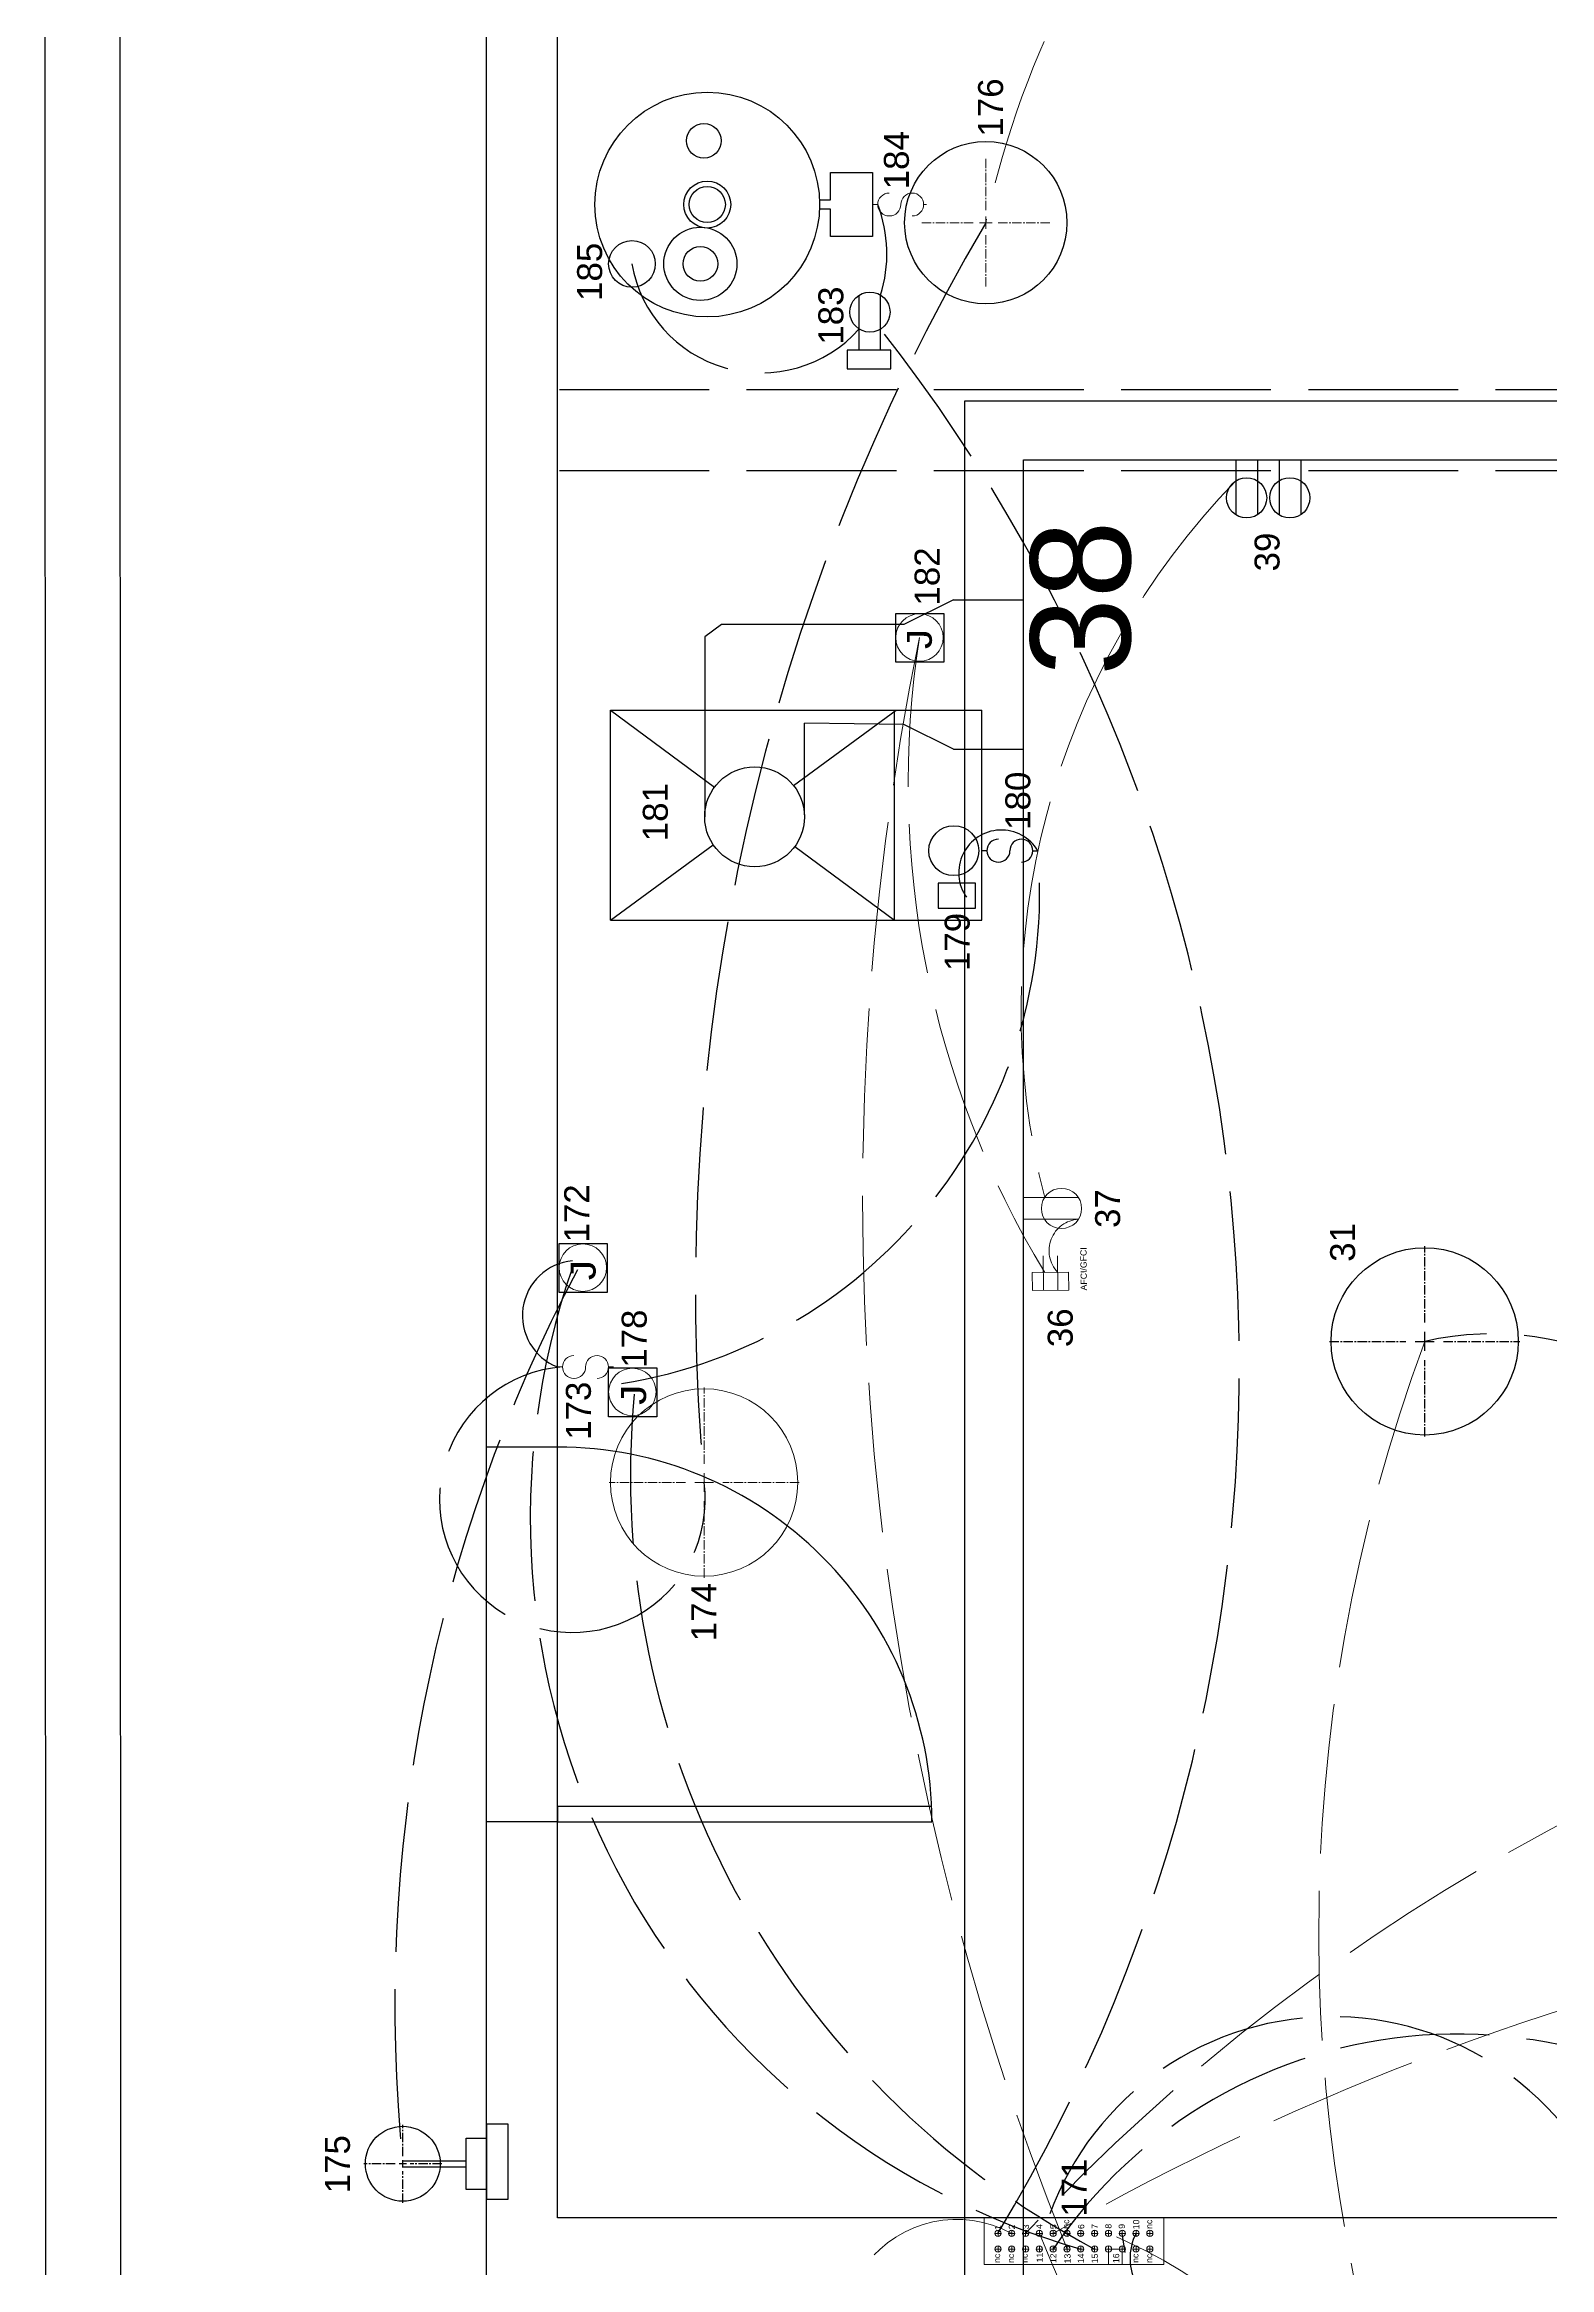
# Model space of a CAD drawing. Header units: inches. Extents: x -601 to 289, y 0 to 495.
# Drawn here: x -600.5 to -480, y 211.3 to 389.3 of the extents above; entities that cross this region are included whole.
import ezdxf

# ---------------------------------------------------------------- set-up
doc = ezdxf.new("R2010")
doc.units = ezdxf.units.IN
doc.header["$MEASUREMENT"] = 0
doc.linetypes.add('ACAD_ISO02W100', pattern=[15, 12, -3])
doc.linetypes.add('CENTER2', pattern=[1.125, 0.75, -0.125, 0.125, -0.125])
doc.layers.get('0').update_dxf_attribs({"color": 1, "lineweight": 9})
for name, color, linetype, lineweight in [('00-page-edge', 7, 'Continuous', 9), ('A101-Floorplan-1st-floor', 7, 'Continuous', 9), ('A201-Floorplan-2nd-floor', 7, 'Continuous', 9), ('E101-Electrical-1st-floor', 7, 'Continuous', 9), ('E201-Electrical-2nd-floor', 7, 'Continuous', 9)]:
    doc.layers.add(name, color=color, linetype=linetype, lineweight=lineweight)
doc.styles.add('Reg', font='Courier New.ttf', dxfattribs={"height": 1})
doc.styles.add('Small', font='Arial.ttf', dxfattribs={"height": 0.5})
doc.styles.get("Standard").update_dxf_attribs({"font": 'Arial.ttf', "height": 2})

# ---------------------------------------------------------------- blocks, each defined once
blk = doc.blocks.new('garage-door-exit-to-trailer')
at = {"layer": 'A101-Floorplan-1st-floor', "lineweight": 30}
for p, q in [((0, 0), (0, -30)), ((1.25, 0), (0, 0)), ((1.25, 0), (1.25, -29.97))]:
    blk.add_line(p, q, dxfattribs=at)
blk.add_arc((0, 0), 30, 270, 0, dxfattribs=at)
blk = doc.blocks.new('L1-switch-173')
at = {"layer": 'E101-Electrical-1st-floor'}
for p, q in [((0, -0.41, -43), (0, 0, -43)), ((0, -4.08, -43), (0, -4.49, -43))]:
    blk.add_line(p, q, dxfattribs=at)
for centre, start, end in [((0, -1.32, -43), 0, 180), ((0, -1.34, -43), 180, 270), ((0, -3.17, -43), 180, 90)]:
    blk.add_arc(centre, 0.916, start, end, dxfattribs=at)
blk = doc.blocks.new('outdoor-led-175')
at = {"layer": 'E101-Electrical-1st-floor', "linetype": 'CENTER2', "lineweight": 30}
for p, q in [((0, 7.3, -104.62), (0, 9.82, -104.62)), ((-3.12, 6.7, -104.62), (-0.6, 6.7, -104.62)), ((0, 3.58, -104.62), (0, 6.1, -104.62)), ((0.6, 6.7, -104.62), (3.12, 6.7, -104.62))]:
    blk.add_line(p, q, dxfattribs=at)
at = {"layer": 'E101-Electrical-1st-floor', "linetype": 'Continuous', "lineweight": 30}
for p, q in [((-0.3, 6.7, -104.62), (0.3, 6.7, -104.62)), ((0, 6.4, -104.62), (0, 7, -104.62))]:
    blk.add_line(p, q, dxfattribs=at)
at = {"layer": 'E101-Electrical-1st-floor', "lineweight": 30}
for p, q in [((-0.25, 6.7, -104.62), (-0.25, 1.62, -104.62)), ((0.25, 6.7, -104.62), (0.25, 1.62, -104.62)), ((-2.82, 0, -104.62), (-2.82, -1.75, -104.62)), ((3.18, 0, -104.62), (-2.82, 0, -104.62)), ((-2.06, 0, -104.62), (-2.06, 1.62, -104.62)), ((-2.06, 1.62, -104.62), (2.06, 1.62, -104.62)), ((2.06, 0, -104.62), (-2.06, 0, -104.62)), ((2.06, 1.62, -104.62), (2.06, 0, -104.62)), ((3.18, -1.75, -104.62), (3.18, 0, -104.62)), ((-2.82, -1.75, -104.62), (3.18, -1.75, -104.62))]:
    blk.add_line(p, q, dxfattribs=at)
blk.add_circle((0, 6.7, -104.62), 3, dxfattribs=at)
blk = doc.blocks.new('L2-furnace-register-38-and-duct')
at = {"layer": 'A201-Floorplan-2nd-floor', "lineweight": 30}
for p, q in [((9, 25.55), (-5.42, 25.55)), ((9.97, 24.2), (9, 25.55)), ((9.97, 9.59), (9.97, 24.2)), ((-5.27, 17.56), (2.09, 17.56)), ((1.97, 9.59), (2.09, 17.56)), ((0, 5.61), (1.97, 9.59)), ((11.95, 5.61), (9.97, 9.59)), ((0, 5.61), (0, 0)), ((11.95, 5.61), (11.95, 0))]:
    blk.add_line(p, q, dxfattribs=at)
blk = doc.blocks.new('*U129')
at = {"layer": 'E201-Electrical-2nd-floor', "color": 0, "linetype": 'CENTER2', "lineweight": -3, "transparency": 16777216}
for p, q in [((0, 1.5), (0, 7.62)), ((-7.62, 0), (-1.5, 0)), ((1.5, 0), (7.62, 0)), ((0, -7.62), (0, -1.5))]:
    blk.add_line(p, q, dxfattribs=at)
at = {"layer": 'E201-Electrical-2nd-floor', "color": 0, "linetype": 'Continuous', "lineweight": -3, "transparency": 16777216}
for p, q in [((-0.75, 0), (0.75, 0)), ((0, -0.75), (0, 0.75))]:
    blk.add_line(p, q, dxfattribs=at)
blk = doc.blocks.new('L2-ceiling-led-31')
at = {"layer": 'E201-Electrical-2nd-floor', "lineweight": -3}
blk.add_circle((0, 0, -93.38), 7.5, dxfattribs=at)
at = {"layer": 'E201-Electrical-2nd-floor', "linetype": 'CENTER2', "lineweight": -3, "rotation": 270}
blk.add_blockref('*U129', (0, 0, -93.38), dxfattribs=at)
blk = doc.blocks.new('L2-duplex-37')
at = {"layer": 'E201-Electrical-2nd-floor'}
for p, q in [((0, 0, -15.25), (0, -4.39, -15.25)), ((1.73, 0, -15.25), (1.73, -4.38, -15.25))]:
    blk.add_line(p, q, dxfattribs=at)
blk.add_circle((0.86, -3.03, -15.25), 1.61, dxfattribs=at)
blk = doc.blocks.new('L2-duplex-39')
at = {"layer": 'E201-Electrical-2nd-floor', "lineweight": -3}
for p, q in [((0, 2.75, -15.75), (-4.39, 2.75, -15.75)), ((0, 1.02, -15.75), (-4.38, 1.02, -15.75)), ((0, -0.71, -15.75), (-4.39, -0.71, -15.75)), ((0, -2.44, -15.75), (-4.38, -2.44, -15.75))]:
    blk.add_line(p, q, dxfattribs=at)
for centre in [(-3.03, 1.89, -15.75), (-3.03, -1.57, -15.75)]:
    blk.add_circle(centre, 1.61, dxfattribs=at)
blk = doc.blocks.new('L1-ceiling-j-box-178')
at = {"layer": 'E101-Electrical-1st-floor', "lineweight": 30}
for p, q in [((-1.98, -1.95, -97.62), (-1.98, 1.9, -97.62)), ((-1.98, 1.9, -97.62), (0, 1.9, -97.62)), ((0, 1.9, -97.62), (1.93, 1.9, -97.62)), ((1.93, 1.9, -97.62), (1.93, -1.95, -97.62)), ((1.93, -1.95, -97.62), (-1.98, -1.95, -97.62))]:
    blk.add_line(p, q, dxfattribs=at)
at = {"layer": 'E101-Electrical-1st-floor'}
blk.add_circle((0, 0, -97.62), 1.9, dxfattribs=at)
at = {"layer": 'E101-Electrical-1st-floor', "lineweight": 5, "style": 'Reg'}
blk.add_text('J', height=2, dxfattribs=at).set_placement((-1.27, -1.1, -97.62))
blk = doc.blocks.new('L1-ceiling-j-box-172')
at = {"layer": 'E101-Electrical-1st-floor', "lineweight": 30}
for p, q in [((-1.98, -1.95, -98.88), (-1.98, 1.9, -98.88)), ((-1.98, 1.9, -98.88), (0, 1.9, -98.88)), ((0, 1.9, -98.88), (1.93, 1.9, -98.88)), ((1.93, 1.9, -98.88), (1.93, -1.95, -98.88)), ((1.93, -1.95, -98.88), (-1.98, -1.95, -98.88))]:
    blk.add_line(p, q, dxfattribs=at)
at = {"layer": 'E101-Electrical-1st-floor'}
blk.add_circle((0, 0, -98.88), 1.9, dxfattribs=at)
at = {"layer": 'E101-Electrical-1st-floor', "lineweight": 5, "style": 'Reg'}
blk.add_text('J', height=2, dxfattribs=at).set_placement((-1.24, -1.02, -98.88))
blk = doc.blocks.new('L1-j-box-182')
at = {"layer": 'E101-Electrical-1st-floor', "lineweight": 30}
for p, q in [((-1.98, -1.95, -100.38), (-1.98, 1.9, -100.38)), ((-1.98, 1.9, -100.38), (0, 1.9, -100.38)), ((0, 1.9, -100.38), (1.93, 1.9, -100.38)), ((1.93, 1.9, -100.38), (1.93, -1.95, -100.38)), ((1.93, -1.95, -100.38), (-1.98, -1.95, -100.38))]:
    blk.add_line(p, q, dxfattribs=at)
at = {"layer": 'E101-Electrical-1st-floor'}
blk.add_circle((0, 0, -100.38), 1.9, dxfattribs=at)
at = {"layer": 'E101-Electrical-1st-floor', "lineweight": 5, "style": 'Reg'}
blk.add_text('J', height=2, dxfattribs=at).set_placement((-1.16, -0.99, -100.38))
blk = doc.blocks.new('water-heater-switch')
at = {"layer": 'E101-Electrical-1st-floor'}
for p, q in [((0, -0.41), (0, 0)), ((0, -4.08), (0, -4.32))]:
    blk.add_line(p, q, dxfattribs=at)
for centre, start, end in [((0, -1.32), 0, 180), ((0, -1.34), 180, 270), ((0, -3.17), 180, 90)]:
    blk.add_arc(centre, 0.916, start, end, dxfattribs=at)
blk = doc.blocks.new('L1-water-heater-184')
at = {"layer": 'E101-Electrical-1st-floor', "lineweight": -3}
blk.add_lwpolyline([(0.37, -9), (0.37, -9.86), (2.56, -9.86), (2.56, -13.25), (-2.56, -13.25), (-2.56, -9.86), (-0.38, -9.86), (-0.38, -9)], dxfattribs=at)
for centre, radius in [((0, 0), 9), ((-4.75, 0.55), 2.93), ((-4.75, 0.55), 1.39), ((0, 0), 1.88), ((0, 0), 1.45), ((5.1, 0.27), 1.39)]:
    blk.add_circle(centre, radius, dxfattribs=at)
blk.add_blockref('water-heater-switch', (0, -13.25), dxfattribs=at)
blk = doc.blocks.new('L1-water-heater-184-reference')
at = {"layer": 'A101-Floorplan-1st-floor'}
for p, q in [((0, -13.66), (0, -13.25)), ((0, -17.33), (0, -17.57))]:
    blk.add_line(p, q, dxfattribs=at)
at = {"layer": 'A101-Floorplan-1st-floor', "lineweight": -3}
blk.add_lwpolyline([(0.37, -9), (0.37, -9.86), (2.56, -9.86), (2.56, -13.25), (-2.56, -13.25), (-2.56, -9.86), (-0.38, -9.86), (-0.38, -9)], dxfattribs=at)
for centre, radius in [((0, 0), 9), ((-4.75, 0.55), 2.93), ((-4.75, 0.55), 1.39), ((0, 0), 1.88), ((0, 0), 1.45), ((5.1, 0.27), 1.39)]:
    blk.add_circle(centre, radius, dxfattribs=at)
at = {"layer": 'A101-Floorplan-1st-floor'}
for centre, start, end in [((0, -14.57), 0, 180), ((0, -14.59), 180, 270), ((0, -16.42), 180, 90)]:
    blk.add_arc(centre, 0.916, start, end, dxfattribs=at)
blk = doc.blocks.new('L1-Furnace-181')
at = {"layer": 'E101-Electrical-1st-floor', "lineweight": -3, "elevation": -22.75}
blk.add_lwpolyline([(-4.59, -1.75), (-2.59, -1.75), (-2.59, 1.25), (-4.59, 1.25)], close=True, dxfattribs=at)
blk = doc.blocks.new('L1-furnace-181-reference')
at = {"layer": 'A101-Floorplan-1st-floor', "lineweight": -3}
for p, q in [((0, 29.75), (6.04, 21.52)), ((0, 29.75), (0, 0)), ((16.8, 29.75), (16.8, 0)), ((10.77, 15.08), (16.8, 6.87)), ((0, 0), (16.8, 0))]:
    blk.add_line(p, q, dxfattribs=at)
for points in [[(0, 29.75), (16.8, 29.75), (10.65, 21.42)], [(5.89, 14.99), (-0.01, 7), (16.8, 7)]]:
    blk.add_lwpolyline(points, dxfattribs=at)
for centre, radius in [((8.27, 18.2), 4), ((5.56, 2.25), 2)]:
    blk.add_circle(centre, radius, dxfattribs=at)
at = {"layer": 'A101-Floorplan-1st-floor', "lineweight": 5}
blk.add_blockref('L1-Furnace-181', (5.56, 2.25, 22.75), dxfattribs=at)
blk = doc.blocks.new('L1-ceiling-led-176')
at = {"layer": 'E101-Electrical-1st-floor', "linetype": 'CENTER2'}
for p, q in [((0, 1, -100.88), (0, 5.12, -100.88)), ((-5.12, 0, -100.88), (-1, 0, -100.88)), ((1, 0, -100.88), (5.12, 0, -100.88)), ((0, -5.12, -100.88), (0, -1, -100.88))]:
    blk.add_line(p, q, dxfattribs=at)
at = {"layer": 'E101-Electrical-1st-floor', "linetype": 'Continuous'}
for p, q in [((-0.5, 0, -100.88), (0.5, 0, -100.88)), ((0, -0.5, -100.88), (0, 0.5, -100.88))]:
    blk.add_line(p, q, dxfattribs=at)
blk = doc.blocks.new('L1-garage-ceiling-led-176')
at = {"layer": 'E101-Electrical-1st-floor', "lineweight": -3}
blk.add_circle((0, 0, -100.88), 6.5, dxfattribs=at)
at = {"lineweight": -3}
blk.add_blockref('L1-ceiling-led-176', (0, 0), dxfattribs=at)
blk = doc.blocks.new('*U309')
at = {"layer": 'E101-Electrical-1st-floor', "color": 0, "linetype": 'CENTER2', "transparency": 16777216}
for p, q in [((0, 1.5), (0, 7.62)), ((-7.62, 0), (-1.5, 0)), ((1.5, 0), (7.62, 0)), ((0, -7.62), (0, -1.5))]:
    blk.add_line(p, q, dxfattribs=at)
at = {"layer": 'E101-Electrical-1st-floor', "color": 0, "linetype": 'Continuous', "transparency": 16777216}
for p, q in [((-0.75, 0), (0.75, 0)), ((0, -0.75), (0, 0.75))]:
    blk.add_line(p, q, dxfattribs=at)
blk = doc.blocks.new('L1-garage-ceiling-led-174')
at = {"layer": 'E101-Electrical-1st-floor'}
blk.add_circle((0, 0, -98.88), 7.5, dxfattribs=at)
at = {"layer": 'E101-Electrical-1st-floor', "linetype": 'CENTER2'}
blk.add_blockref('*U309', (0, 0, -98.88), dxfattribs=at)
blk = doc.blocks.new('GE-125A-subpanel-171')
at = {"lineweight": 5}
for p, q in [((0, -14.38, -48.5), (0, 0, -48.5)), ((0, 0, -48.5), (3.75, 0, -48.5)), ((3.75, -15.19, -48.5), (3.75, 0.81, -48.5)), ((1, -1.11, -48.5), (1.5, -1.11, -48.5)), ((1.25, -1.36, -48.5), (1.25, -0.86, -48.5)), ((2.25, -1.11, -48.5), (2.75, -1.11, -48.5)), ((2.5, -1.36, -48.5), (2.5, -0.86, -48.5)), ((1, -2.21, -48.5), (1.5, -2.21, -48.5)), ((1, -3.32, -48.5), (1.5, -3.32, -48.5)), ((1.25, -2.46, -48.5), (1.25, -1.96, -48.5)), ((1.25, -3.57, -48.5), (1.25, -3.07, -48.5)), ((2.25, -2.21, -48.5), (2.75, -2.21, -48.5)), ((2.25, -3.32, -48.5), (2.75, -3.32, -48.5)), ((2.5, -2.46, -48.5), (2.5, -1.96, -48.5)), ((2.5, -3.57, -48.5), (2.5, -3.07, -48.5)), ((1, -4.42, -48.5), (1.5, -4.42, -48.5)), ((1.25, -4.67, -48.5), (1.25, -4.17, -48.5)), ((1.25, -5.78, -48.5), (1.25, -5.28, -48.5)), ((2.25, -4.42, -48.5), (2.75, -4.42, -48.5)), ((2.5, -4.67, -48.5), (2.5, -4.17, -48.5)), ((2.5, -5.78, -48.5), (2.5, -5.28, -48.5)), ((1, -5.53, -48.5), (1.5, -5.53, -48.5)), ((1, -6.64, -48.5), (1.5, -6.64, -48.5)), ((1.25, -6.89, -48.5), (1.25, -6.39, -48.5)), ((2.25, -5.53, -48.5), (2.75, -5.53, -48.5)), ((2.25, -6.64, -48.5), (2.75, -6.64, -48.5)), ((2.5, -6.89, -48.5), (2.5, -6.39, -48.5)), ((1, -7.74, -48.5), (1.5, -7.74, -48.5)), ((1, -8.85, -48.5), (1.5, -8.85, -48.5)), ((1.25, -7.99, -48.5), (1.25, -7.49, -48.5)), ((1.25, -9.1, -48.5), (1.25, -8.6, -48.5)), ((2.25, -7.74, -48.5), (2.75, -7.74, -48.5)), ((2.25, -8.85, -48.5), (2.75, -8.85, -48.5)), ((2.5, -7.99, -48.5), (2.5, -7.49, -48.5)), ((2.5, -9.1, -48.5), (2.5, -8.6, -48.5)), ((1.25, -9.96, -48.5), (0, -9.96, -48.5)), ((0, -9.96, -48.5), (0, -11.06, -48.5)), ((1, -9.96, -48.5), (1.5, -9.96, -48.5)), ((1.25, -10.21, -48.5), (1.25, -9.71, -48.5)), ((1.25, -11.06, -48.5), (1.25, -9.96, -48.5)), ((2.25, -9.96, -48.5), (2.75, -9.96, -48.5)), ((2.5, -10.21, -48.5), (2.5, -9.71, -48.5)), ((0, -11.06, -48.5), (1.25, -11.06, -48.5)), ((1, -11.06, -48.5), (1.5, -11.06, -48.5)), ((1, -12.17, -48.5), (1.5, -12.17, -48.5)), ((1.25, -11.31, -48.5), (1.25, -10.81, -48.5)), ((1.25, -12.42, -48.5), (1.25, -11.92, -48.5)), ((2.25, -11.06, -48.5), (2.75, -11.06, -48.5)), ((2.25, -12.17, -48.5), (2.75, -12.17, -48.5)), ((2.5, -11.31, -48.5), (2.5, -10.81, -48.5)), ((2.5, -12.42, -48.5), (2.5, -11.92, -48.5)), ((1, -13.27, -48.5), (1.5, -13.27, -48.5)), ((1.25, -13.52, -48.5), (1.25, -13.02, -48.5)), ((2.25, -13.27, -48.5), (2.75, -13.27, -48.5)), ((2.5, -13.52, -48.5), (2.5, -13.02, -48.5)), ((0, -14.38, -48.5), (3.75, -14.38, -48.5))]:
    blk.add_line(p, q, dxfattribs=at)
for centre in [(1.25, -1.11, -48.5), (2.5, -1.11, -48.5), (1.25, -2.21, -48.5), (1.25, -3.32, -48.5), (2.5, -2.21, -48.5), (2.5, -3.32, -48.5), (1.25, -4.42, -48.5), (1.25, -5.53, -48.5), (2.5, -4.42, -48.5), (2.5, -5.53, -48.5), (1.25, -6.64, -48.5), (2.5, -6.64, -48.5), (1.25, -7.74, -48.5), (1.25, -8.85, -48.5), (2.5, -7.74, -48.5), (2.5, -8.85, -48.5), (1.25, -9.96, -48.5), (2.5, -9.96, -48.5), (1.25, -11.06, -48.5), (1.25, -12.17, -48.5), (2.5, -11.06, -48.5), (2.5, -12.17, -48.5), (1.25, -13.27, -48.5), (2.5, -13.27, -48.5)]:
    blk.add_circle(centre, 0.25, dxfattribs=at)
at = {"lineweight": 5, "style": 'Small'}
for s, p in [('nc', (0.13, -1.28, -48.5)), ('1', (2.77, -1.36, -48.5)), ('nc', (0.13, -2.39, -48.5)), ('nc', (0.14, -3.49, -48.5)), ('3', (2.83, -3.59, -48.5)), ('2', (2.83, -2.47, -48.5)), ('12', (0.12, -5.79, -48.5)), ('11', (0.18, -4.7, -48.5)), ('4', (2.85, -4.67, -48.5)), ('5', (2.84, -5.79, -48.5)), ('13', (0.1, -6.92, -48.5)), ('nc', (2.87, -6.81, -48.5)), ('14', (0.11, -8, -48.5)), ('15', (0.11, -9.11, -48.5)), ('6', (2.85, -8.02, -48.5)), ('7', (2.86, -9.11, -48.5)), ('16', (0.12, -10.82, -48.5)), ('8', (2.88, -10.2, -48.5)), ('nc', (0.14, -12.36, -48.5)), ('10', (2.83, -12.42, -48.5)), ('9', (2.87, -11.28, -48.5)), ('nc', (0.13, -13.46, -48.5)), ('nc', (2.86, -13.46, -48.5))]:
    blk.add_text(s, height=0.5, dxfattribs=at).set_placement(p)
blk = doc.blocks.new('L1-182')
at = {"layer": 'E201-Electrical-2nd-floor', "lineweight": 30}
for p, q in [((-1.98, -1.95, -100.38), (-1.98, 1.9, -100.38)), ((-1.98, 1.9, -100.38), (0, 1.9, -100.38)), ((0, 1.9, -100.38), (1.93, 1.9, -100.38)), ((1.93, 1.9, -100.38), (1.93, -1.95, -100.38)), ((1.93, -1.95, -100.38), (-1.98, -1.95, -100.38))]:
    blk.add_line(p, q, dxfattribs=at)
at = {"layer": 'E201-Electrical-2nd-floor'}
blk.add_circle((0, 0, -100.38), 1.9, dxfattribs=at)
at = {"layer": 'E201-Electrical-2nd-floor', "lineweight": 5, "style": 'Reg'}
blk.add_text('J', height=2, dxfattribs=at).set_placement((-1.16, -0.99, -100.38))
blk = doc.blocks.new('subpanel-171')
at = {"layer": 'E201-Electrical-2nd-floor', "lineweight": 5}
for p, q in [((0, -14.38, -48.75), (0, 0, -48.75)), ((0, 0, -48.75), (3.75, 0, -48.75)), ((3.75, -15.19, -48.75), (3.75, 0.81, -48.75)), ((1, -1.11, -48.75), (1.5, -1.11, -48.75)), ((1.25, -1.36, -48.75), (1.25, -0.86, -48.75)), ((2.25, -1.11, -48.75), (2.75, -1.11, -48.75)), ((2.5, -1.36, -48.75), (2.5, -0.86, -48.75)), ((1, -2.21, -48.75), (1.5, -2.21, -48.75)), ((1, -3.32, -48.75), (1.5, -3.32, -48.75)), ((1.25, -2.46, -48.75), (1.25, -1.96, -48.75)), ((1.25, -3.57, -48.75), (1.25, -3.07, -48.75)), ((2.25, -2.21, -48.75), (2.75, -2.21, -48.75)), ((2.25, -3.32, -48.75), (2.75, -3.32, -48.75)), ((2.5, -2.46, -48.75), (2.5, -1.96, -48.75)), ((2.5, -3.57, -48.75), (2.5, -3.07, -48.75)), ((1, -4.42, -48.75), (1.5, -4.42, -48.75)), ((1.25, -4.67, -48.75), (1.25, -4.17, -48.75)), ((1.25, -5.78, -48.75), (1.25, -5.28, -48.75)), ((2.25, -4.42, -48.75), (2.75, -4.42, -48.75)), ((2.5, -4.67, -48.75), (2.5, -4.17, -48.75)), ((2.5, -5.78, -48.75), (2.5, -5.28, -48.75)), ((1, -5.53, -48.75), (1.5, -5.53, -48.75)), ((1, -6.64, -48.75), (1.5, -6.64, -48.75)), ((1.25, -6.89, -48.75), (1.25, -6.39, -48.75)), ((2.25, -5.53, -48.75), (2.75, -5.53, -48.75)), ((2.25, -6.64, -48.75), (2.75, -6.64, -48.75)), ((2.5, -6.89, -48.75), (2.5, -6.39, -48.75)), ((1, -7.74, -48.75), (1.5, -7.74, -48.75)), ((1, -8.85, -48.75), (1.5, -8.85, -48.75)), ((1.25, -7.99, -48.75), (1.25, -7.49, -48.75)), ((1.25, -9.1, -48.75), (1.25, -8.6, -48.75)), ((2.25, -7.74, -48.75), (2.75, -7.74, -48.75)), ((2.25, -8.85, -48.75), (2.75, -8.85, -48.75)), ((2.5, -7.99, -48.75), (2.5, -7.49, -48.75)), ((2.5, -9.1, -48.75), (2.5, -8.6, -48.75)), ((1.25, -9.96, -48.75), (0, -9.96, -48.75)), ((0, -9.96, -48.75), (0, -11.06, -48.75)), ((1, -9.96, -48.75), (1.5, -9.96, -48.75)), ((1.25, -10.21, -48.75), (1.25, -9.71, -48.75)), ((1.25, -11.06, -48.75), (1.25, -9.96, -48.75)), ((2.25, -9.96, -48.75), (2.75, -9.96, -48.75)), ((2.5, -10.21, -48.75), (2.5, -9.71, -48.75)), ((0, -11.06, -48.75), (1.25, -11.06, -48.75)), ((1, -11.06, -48.75), (1.5, -11.06, -48.75)), ((1, -12.17, -48.75), (1.5, -12.17, -48.75)), ((1.25, -11.31, -48.75), (1.25, -10.81, -48.75)), ((1.25, -12.42, -48.75), (1.25, -11.92, -48.75)), ((2.25, -11.06, -48.75), (2.75, -11.06, -48.75)), ((2.25, -12.17, -48.75), (2.75, -12.17, -48.75)), ((2.5, -11.31, -48.75), (2.5, -10.81, -48.75)), ((2.5, -12.42, -48.75), (2.5, -11.92, -48.75)), ((1, -13.27, -48.75), (1.5, -13.27, -48.75)), ((1.25, -13.52, -48.75), (1.25, -13.02, -48.75)), ((2.25, -13.27, -48.75), (2.75, -13.27, -48.75)), ((2.5, -13.52, -48.75), (2.5, -13.02, -48.75)), ((0, -14.38, -48.75), (3.75, -14.38, -48.75))]:
    blk.add_line(p, q, dxfattribs=at)
for centre in [(1.25, -1.11, -48.75), (2.5, -1.11, -48.75), (1.25, -2.21, -48.75), (1.25, -3.32, -48.75), (2.5, -2.21, -48.75), (2.5, -3.32, -48.75), (1.25, -4.42, -48.75), (1.25, -5.53, -48.75), (2.5, -4.42, -48.75), (2.5, -5.53, -48.75), (1.25, -6.64, -48.75), (2.5, -6.64, -48.75), (1.25, -7.74, -48.75), (1.25, -8.85, -48.75), (2.5, -7.74, -48.75), (2.5, -8.85, -48.75), (1.25, -9.96, -48.75), (2.5, -9.96, -48.75), (1.25, -11.06, -48.75), (1.25, -12.17, -48.75), (2.5, -11.06, -48.75), (2.5, -12.17, -48.75), (1.25, -13.27, -48.75), (2.5, -13.27, -48.75)]:
    blk.add_circle(centre, 0.25, dxfattribs=at)
at = {"layer": 'E201-Electrical-2nd-floor', "lineweight": 5, "style": 'Small'}
for s, p in [('nc', (0.13, -1.28, -48.75)), ('1', (2.77, -1.36, -48.75)), ('nc', (0.13, -2.39, -48.75)), ('nc', (0.14, -3.49, -48.75)), ('3', (2.83, -3.59, -48.75)), ('2', (2.83, -2.47, -48.75)), ('12', (0.12, -5.79, -48.75)), ('11', (0.18, -4.7, -48.75)), ('4', (2.85, -4.67, -48.75)), ('5', (2.84, -5.79, -48.75)), ('13', (0.1, -6.92, -48.75)), ('nc', (2.87, -6.81, -48.75)), ('14', (0.11, -8, -48.75)), ('15', (0.11, -9.11, -48.75)), ('6', (2.85, -8.02, -48.75)), ('7', (2.86, -9.11, -48.75)), ('16', (0.12, -10.82, -48.75)), ('8', (2.88, -10.2, -48.75)), ('nc', (0.14, -12.36, -48.75)), ('10', (2.83, -12.42, -48.75)), ('9', (2.87, -11.28, -48.75)), ('nc', (0.13, -13.46, -48.75)), ('nc', (2.86, -13.46, -48.75))]:
    blk.add_text(s, height=0.5, dxfattribs=at).set_placement(p)
blk = doc.blocks.new('wall-gfci+afci')
at = {"layer": 'E201-Electrical-2nd-floor'}
for p, q in [((0, 2.91), (1.44, 2.91)), ((0, 0), (0, 2.91)), ((2.76, 2.03), (0, 2.03)), ((1.44, 0), (1.44, 2.91)), ((2.76, 0.87), (0, 0.87)), ((1.44, 0), (0, 0))]:
    blk.add_line(p, q, dxfattribs=at)
at = {"layer": 'E201-Electrical-2nd-floor', "lineweight": 5, "style": 'Small'}
blk.add_text('AFCI/GFCI', height=0.5, dxfattribs=at).set_placement((-0.04, -1.46))

msp = doc.modelspace()

# ---------------------------------------------------------------- linework, layer by layer
at = {"layer": '00-page-edge', "lineweight": -3}
for p, q in [((-600.528, 495.1368), (-600.3613, 0)), ((-594.526, 489.1368), (-594.3649, 6))]:
    msp.add_line(p, q, dxfattribs=at)
at = {"layer": 'A101-Floorplan-1st-floor', "lineweight": -3}
for p, q in [((-565.1203, 210.508), (-565.1203, 463.9401)), ((-559.4328, 276.9714), (-565.1203, 276.9714)), ((-559.4328, 246.9754), (-565.1203, 246.9754))]:
    msp.add_line(p, q, dxfattribs=at)
at = {"layer": 'A101-Floorplan-1st-floor', "linetype": 'ACAD_ISO02W100', "lineweight": -3}
for p, q in [((-337.2766, 361.633), (-559.4328, 361.633)), ((-337.2766, 355.133), (-559.4328, 355.133))]:
    msp.add_line(p, q, dxfattribs=at)
at = {"layer": 'A101-Floorplan-1st-floor', "lineweight": -3}
msp.add_lwpolyline([(-339.1828, 354.008), (-302.4259, 354.008), (-302.4259, 215.258), (-559.4328, 215.258), (-559.4328, 458.4401), (-337.2766, 458.4401), (-337.2766, 354.008)], dxfattribs=at)
msp.add_lwpolyline([(-536.2141, 363.3141), (-532.7141, 363.3141), (-532.7141, 364.8141), (-536.2141, 364.8141)], close=True, dxfattribs=at)
at = {"layer": 'A201-Floorplan-2nd-floor', "lineweight": -3}
for p, q in [((-526.8078, 360.7566), (-84.9969, 360.7566)), ((-526.8078, 39.3571), (-526.8078, 360.7566))]:
    msp.add_line(p, q, dxfattribs=at)
msp.add_lwpolyline([(-395.7109, 178.1275), (-395.7109, 44.2152), (-522.0859, 44.1316), (-522.0859, 356.0066), (-226.8947, 356.0066), (-226.8947, 246.9441), (-164.0471, 246.9441), (-164.0471, 222.4441), (-177.6012, 222.4441), (-177.6012, 156.6941), (-212.9344, 156.6941), (-212.9344, 178.1275), (-395.7162, 178.1275)], dxfattribs=at)
at = {"layer": 'E101-Electrical-1st-floor', "lineweight": -3}
for p, q in [((-535.2716, 364.8141), (-535.2716, 369.196)), ((-533.5411, 364.8141), (-533.5411, 369.2056)), ((-525.0304, 324.7214), (-525.436, 324.7214)), ((-521.353, 324.7214), (-520.9475, 324.7214))]:
    msp.add_line(p, q, dxfattribs=at)
for centre, radius in [((-553.4621, 371.709), 1.8695), ((-534.3989, 367.8463), 1.6072)]:
    msp.add_circle(centre, radius, dxfattribs=at)
at = {"layer": 'E101-Electrical-1st-floor', "linetype": 'ACAD_ISO02W100', "lineweight": 5}
for centre, radius, start, end in [((-451.4052, 359.2419), 75.3823, 42.30169, 167.927514), ((-310.9115, 296.8407), 224.0759, 168.428229, 202.039269), ((-356.1003, 280.567), 177.6642, 202.001676, 256.309967)]:
    msp.add_arc(centre, radius, start, end, dxfattribs=at)
at = {"layer": 'E101-Electrical-1st-floor', "linetype": 'ACAD_ISO02W100', "lineweight": -3}
for centre, radius, start, end in [((-544.1346, 372.4934), 11.092, 342.757692, 20.969281), ((-379.7421, 289.5308), 168.6451, 149.545995, 185.238571), ((-543.1107, 373.4867), 10.5029, 189.744974, 318.276908), ((-639.1608, 283.4489), 134.3535, 328.878659, 38.174422), ((-523.8739, 322.9599), 3.4156, 31.046071, 215.126635), ((-560.6211, 321.3609), 39.8157, 279.115358, 4.841557), ((-446.637, 232.2906), 125.8268, 152.097377, 185.797216), ((-557.8225, 287.4952), 4.4163, 95.282505, 248.614551), ((-500.6817, 271.3171), 60.9284, 160.895981, 253.969216), ((-558.2393, 272.7679), 10.6443, 94.245217, 7.368479), ((-483.4147, 274.6873), 70.1665, 174.658835, 241.958179), ((-497.3868, 207.2928), 24.0677, 24.191976, 166.874866), ((-487.3529, 190.9398), 39.0338, 42.192049, 146.016275), ((-685.1321, 186.9442), 173.0723, 343.651088, 8.996427), ((-509.2374, 212.0176), 4.3299, 152.632696, 266.870264)]:
    msp.add_arc(centre, radius, start, end, dxfattribs=at)
at = {"layer": 'E101-Electrical-1st-floor', "lineweight": -3}
for centre, start, end in [((-524.1144, 324.7214), 90, 270), ((-524.1009, 324.7214), 270, 360), ((-522.269, 324.7214), 270, 180)]:
    msp.add_arc(centre, 0.916, start, end, dxfattribs=at)
at = {"layer": 'E201-Electrical-2nd-floor', "linetype": 'ACAD_ISO02W100', "lineweight": 5}
for centre, radius, start, end in [((-461.5839, 311.9831), 60.7111, 135.767258, 194.340648), ((-310.9115, 296.8407), 224.0759, 168.428229, 202.039269), ((-455.6357, 330.133), 75.6999, 171.142345, 211.175797), ((-517.5326, 292.7001), 2.5204, 93.680377, 223.437215), ((-362.1941, 238.0974), 136.2542, 159.670274, 200.630192), ((-402.8697, 102.6868), 162.9976, 348.783325, 136.924452), ((-413.3669, 27.2187), 214.9445, 47.193865, 119.655992), ((-527.432, 205.9438), 9.1836, 61.41522, 305.601382), ((-530.9353, 176.4999), 40.6383, 282.570972, 67.364571), ((-356.1003, 280.567), 177.6642, 202.001676, 256.309967)]:
    msp.add_arc(centre, radius, start, end, dxfattribs=at)
at = {"layer": 'E201-Electrical-2nd-floor', "linetype": 'ACAD_ISO02W100', "lineweight": -3}
msp.add_arc((-484.5982, 261.8172), 24.2191, 19.973965, 102.792714, dxfattribs=at)

# ---------------------------------------------------------------- block references
at = {"lineweight": -3, "rotation": 89.99999999999999}
for name, p in [('L1-switch-173', (-559.4328, 283.383, 43)), ('garage-door-exit-to-trailer', (-559.4328, 246.9754))]:
    msp.add_blockref(name, p, dxfattribs=at)
at = {"layer": 'A101-Floorplan-1st-floor', "lineweight": 5, "rotation": 89.99999999999999}
for name, p in [('L1-water-heater-184-reference', (-547.4328, 376.4628)), ('L1-furnace-181-reference', (-525.436, 319.1641)), ('GE-125A-subpanel-171', (-525.2503, 211.508, 48.5))]:
    msp.add_blockref(name, p, dxfattribs=at)
at = {"layer": 'A201-Floorplan-2nd-floor', "lineweight": -3, "rotation": 89.99999999999999}
msp.add_blockref('L2-furnace-register-38-and-duct', (-522.0859, 332.8517), dxfattribs=at)
at = {"layer": 'E101-Electrical-1st-floor', "lineweight": 5, "rotation": 89.99999999999999}
for name, p in [('L1-water-heater-184', (-547.4328, 376.4628)), ('L1-garage-ceiling-led-176', (-525.1203, 375.008, 100.875)), ('L1-j-box-182', (-530.4328, 341.7893, 100.375)), ('L1-ceiling-j-box-172', (-557.397, 291.3385, 98.875)), ('L1-ceiling-j-box-178', (-553.4328, 281.383, 97.625)), ('L1-garage-ceiling-led-174', (-547.6828, 274.133, 98.875))]:
    msp.add_blockref(name, p, dxfattribs=at)
at = {"layer": 'E101-Electrical-1st-floor', "lineweight": -3, "rotation": 89.99999999999999}
msp.add_blockref('outdoor-led-175', (-565.1203, 219.5811, 104.625), dxfattribs=at)
at = {"layer": 'E201-Electrical-2nd-floor', "lineweight": 5}
for name, p, rotation in [('L2-duplex-39', (-502.3359, 356.0066, 15.75), 89.99999999999999), ('L1-182', (-530.4328, 341.7893, 100.375), 89.99999999999999), ('L2-duplex-37', (-522.0859, 295.2152, 15.25), 89.99999999999999), ('wall-gfci+afci', (-518.4755, 289.5405), 90.60616794361819), ('subpanel-171', (-525.2503, 211.508, 48.75), 89.99999999999999)]:
    msp.add_blockref(name, p, dxfattribs=dict(at, rotation=rotation))
at = {"layer": 'E201-Electrical-2nd-floor', "linetype": 'ACAD_ISO02W100', "lineweight": 5, "rotation": 89.99999999999999}
msp.add_blockref('L2-ceiling-led-31', (-489.9609, 285.4351, 93.375), dxfattribs=at)

# ---------------------------------------------------------------- texts
at = {"layer": 'A101-Floorplan-1st-floor', "lineweight": 5}
msp.add_text('181', height=2, rotation=90, dxfattribs=at).set_placement((-550.5937, 325.4812))
at = {"layer": 'A201-Floorplan-2nd-floor', "lineweight": -3, "insert": (-521.5418, 338.7213), "char_height": 8, "attachment_point": 1, "rotation": 90}
msp.add_mtext('38', dxfattribs=at)
at = {"layer": 'E101-Electrical-1st-floor', "lineweight": 5}
for s, p in [('176', (-523.7369, 381.9022)), ('184', (-531.2827, 377.6807)), ('185', (-555.8557, 368.7424)), ('183', (-536.5329, 365.2363)), ('182', (-528.8222, 344.35)), ('180', (-521.5528, 326.3914)), ('179', (-526.4116, 315.0863)), ('172', (-556.8917, 293.3492)), ('178', (-552.2865, 283.315)), ('173', (-556.7572, 277.5491)), ('174', (-546.7133, 261.418)), ('175', (-576.059, 217.2158)), ('171', (-517.0334, 215.3362))]:
    msp.add_text(s, height=2, rotation=90, dxfattribs=at).set_placement(p)
at = {"layer": 'E201-Electrical-2nd-floor', "lineweight": 5}
for s, p in [('39', (-501.5889, 347.0847)), ('182', (-528.8222, 344.35)), ('37', (-514.3605, 294.5137)), ('31', (-495.5349, 291.8033)), ('36', (-518.1583, 284.9679))]:
    msp.add_text(s, height=2, rotation=90, dxfattribs=at).set_placement(p)

doc.saveas('drawing.dxf')
